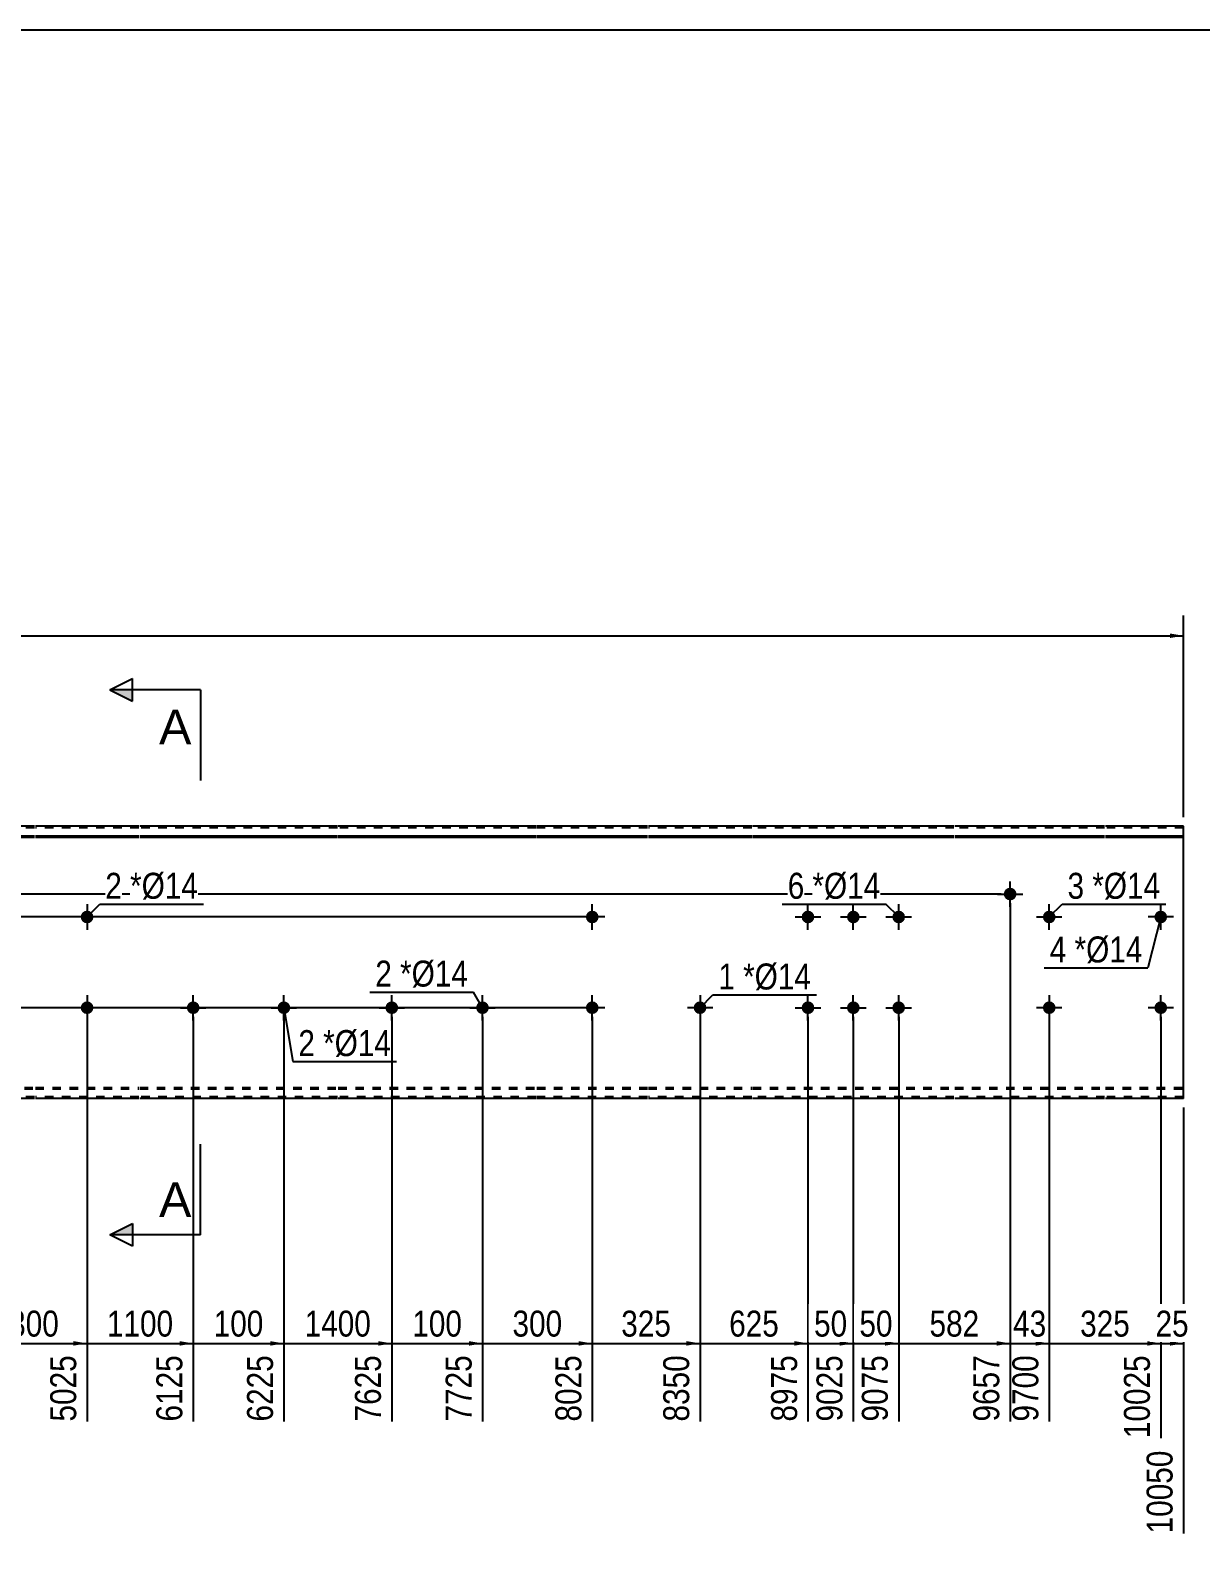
# Model space of a CAD drawing. Header units: millimetres. Extents: x -71 to 331, y -174 to 103.
# Drawn here: x 136.5 to 265.6, y -63.5 to 102.8 of the extents above; entities that cross this region are included whole.
import ezdxf

# ---------------------------------------------------------------- set-up
doc = ezdxf.new("R2010")
doc.units = ezdxf.units.MM
doc.linetypes.add('DXK_LINE_DOT1', pattern=[1.8814, 0.9407, -0.9407])
doc.styles.add('Arial', font='ARIAL.TTF', dxfattribs={"height": 0.2})
doc.styles.add('Arial Narrow', font='ARIALN.TTF', dxfattribs={"height": 0.2})

# ---------------------------------------------------------------- blocks, each defined once
blk = doc.blocks.new('Unknown-629083877-2100')
at = {"color": 5, "linetype": 'Continuous'}
blk.add_line((331.25, 102.75), (-68.75, 102.75), dxfattribs=at)
blk = doc.blocks.new('Bolt-629083877-1223 - 1203')
at = {"linetype": 'Continuous'}
blk.add_hatch(color=3, dxfattribs=at).paths.add_polyline_path([(211.08, -5, -1), (209.68, -5, -1)])
at = {"color": 3, "linetype": 'Continuous'}
for p, q in [((210.38, -3.6), (210.38, -6.4)), ((211.78, -5), (208.98, -5))]:
    blk.add_line(p, q, dxfattribs=at)
blk = doc.blocks.new('Part-629083877-1218 - 1203')
at = {"color": 2, "linetype": 'Continuous'}
for p, q in [((136.99, 15), (115.19, 15)), ((148.49, 15), (137.09, 15)), ((170.39, 15), (148.59, 15)), ((192.29, 15), (170.49, 15)), ((204.58, 15), (192.39, 15)), ((216.08, 15), (204.68, 15)), ((238.38, 15), (216.18, 15)), ((254.98, 15), (238.48, 15)), ((263.68, 15), (255.08, 15)), ((263.68, 13.94), (263.68, 15)), ((115.19, 13.94), (136.99, 13.94)), ((115.19, 13.81), (136.99, 13.81)), ((137.09, 13.94), (148.49, 13.94)), ((137.09, 13.81), (148.49, 13.81)), ((148.59, 13.94), (170.39, 13.94)), ((148.59, 13.81), (170.39, 13.81)), ((170.49, 13.94), (192.29, 13.94)), ((170.49, 13.81), (192.29, 13.81)), ((192.39, 13.94), (204.58, 13.94)), ((192.39, 13.81), (204.58, 13.81)), ((204.68, 13.94), (216.08, 13.94)), ((204.68, 13.81), (216.08, 13.81)), ((216.18, 13.94), (238.38, 13.94)), ((216.18, 13.81), (238.38, 13.81)), ((238.48, 13.94), (254.98, 13.94)), ((238.48, 13.81), (254.98, 13.81)), ((255.08, 13.94), (263.68, 13.94)), ((255.08, 13.81), (263.68, 13.81)), ((263.68, -15), (263.68, 13.94)), ((136.99, -15), (115.19, -15)), ((148.49, -15), (137.09, -15)), ((170.39, -15), (148.59, -15)), ((192.29, -15), (170.49, -15)), ((204.58, -15), (192.39, -15)), ((216.08, -15), (204.68, -15)), ((238.38, -15), (216.18, -15)), ((254.98, -15), (238.48, -15)), ((263.68, -15), (255.08, -15))]:
    blk.add_line(p, q, dxfattribs=at)
at = {"color": 7, "linetype": 'DXK_LINE_DOT1'}
for p, q in [((136.99, 14.82), (115.19, 14.82)), ((148.49, 14.82), (137.09, 14.82)), ((170.39, 14.82), (148.59, 14.82)), ((192.29, 14.82), (170.49, 14.82)), ((204.58, 14.82), (192.39, 14.82)), ((216.08, 14.82), (204.68, 14.82)), ((238.38, 14.82), (216.18, 14.82)), ((254.98, 14.82), (238.48, 14.82)), ((263.68, 14.82), (255.08, 14.82)), ((115.19, -13.81), (136.99, -13.81)), ((115.19, -13.94), (136.99, -13.94)), ((136.99, -14.82), (115.19, -14.82)), ((137.09, -13.81), (148.49, -13.81)), ((137.09, -13.94), (148.49, -13.94)), ((148.49, -14.82), (137.09, -14.82)), ((148.59, -13.81), (170.39, -13.81)), ((148.59, -13.94), (170.39, -13.94)), ((170.39, -14.82), (148.59, -14.82)), ((170.49, -13.81), (192.29, -13.81)), ((170.49, -13.94), (192.29, -13.94)), ((192.29, -14.82), (170.49, -14.82)), ((192.39, -13.81), (204.58, -13.81)), ((192.39, -13.94), (204.58, -13.94)), ((204.58, -14.82), (192.39, -14.82)), ((204.68, -13.81), (216.08, -13.81)), ((204.68, -13.94), (216.08, -13.94)), ((216.08, -14.82), (204.68, -14.82)), ((216.18, -13.81), (238.38, -13.81)), ((216.18, -13.94), (238.38, -13.94)), ((238.38, -14.82), (216.18, -14.82)), ((238.48, -13.81), (254.98, -13.81)), ((238.48, -13.94), (254.98, -13.94)), ((254.98, -14.82), (238.48, -14.82)), ((255.08, -13.81), (263.68, -13.81)), ((255.08, -13.94), (263.68, -13.94)), ((263.68, -14.82), (255.08, -14.82))]:
    blk.add_line(p, q, dxfattribs=at)
blk = doc.blocks.new('Bolt-629083877-1222 - 1203')
at = {"linetype": 'Continuous'}
blk.add_hatch(color=3, dxfattribs=at).paths.add_polyline_path([(243.87, 7.53, -1), (245.27, 7.53, -1)])
at = {"color": 3, "linetype": 'Continuous'}
for p, q in [((244.57, 6.13), (244.57, 8.93)), ((243.17, 7.53), (245.97, 7.53))]:
    blk.add_line(p, q, dxfattribs=at)
blk = doc.blocks.new('Bolt-629083877-1224 - 1203')
at = {"linetype": 'Continuous'}
for points in [[(221.58, 5, -1), (222.98, 5, -1)], [(226.58, 5, -1), (227.98, 5, -1)], [(231.58, 5, -1), (232.98, 5, -1)], [(221.58, -5, -1), (222.98, -5, -1)], [(226.58, -5, -1), (227.98, -5, -1)], [(231.58, -5, -1), (232.98, -5, -1)]]:
    blk.add_hatch(color=3, dxfattribs=at).paths.add_polyline_path(points)
at = {"color": 3, "linetype": 'Continuous'}
for p, q in [((220.88, 5), (223.68, 5)), ((222.28, 3.6), (222.28, 6.4)), ((225.88, 5), (228.68, 5)), ((227.28, 3.6), (227.28, 6.4)), ((230.88, 5), (233.68, 5)), ((232.28, 3.6), (232.28, 6.4)), ((222.28, -6.4), (222.28, -3.6)), ((227.28, -6.4), (227.28, -3.6)), ((232.28, -6.4), (232.28, -3.6)), ((220.88, -5), (223.68, -5)), ((225.88, -5), (228.68, -5)), ((230.88, -5), (233.68, -5))]:
    blk.add_line(p, q, dxfattribs=at)
blk = doc.blocks.new('Bolt-629083877-1225 - 1203')
at = {"linetype": 'Continuous'}
for points in [[(143.49, 5, -1), (142.09, 5, -1)], [(143.49, -5, -1), (142.09, -5, -1)]]:
    blk.add_hatch(color=3, dxfattribs=at).paths.add_polyline_path(points)
at = {"color": 3, "linetype": 'Continuous'}
for p, q in [((144.19, 5), (141.39, 5)), ((142.79, 6.4), (142.79, 3.6)), ((142.79, -3.6), (142.79, -6.4)), ((144.19, -5), (141.39, -5))]:
    blk.add_line(p, q, dxfattribs=at)
blk = doc.blocks.new('Bolt-629083877-1227 - 1203')
at = {"linetype": 'Continuous'}
for points in [[(176.39, -4.3, -1), (176.39, -5.7, -1)], [(186.39, -4.3, -1), (186.39, -5.7, -1)]]:
    blk.add_hatch(color=3, dxfattribs=at).paths.add_polyline_path(points)
at = {"color": 3, "linetype": 'Continuous'}
for p, q in [((176.39, -6.4), (176.39, -3.6)), ((186.39, -6.4), (186.39, -3.6)), ((174.99, -5), (177.79, -5)), ((184.99, -5), (187.79, -5))]:
    blk.add_line(p, q, dxfattribs=at)
blk = doc.blocks.new('Bolt-629083877-1228 - 1203')
at = {"linetype": 'Continuous'}
for points in [[(154.49, -4.3, -1), (154.49, -5.7, -1)], [(164.49, -4.3, -1), (164.49, -5.7, -1)]]:
    blk.add_hatch(color=3, dxfattribs=at).paths.add_polyline_path(points)
at = {"color": 3, "linetype": 'Continuous'}
for p, q in [((154.49, -6.4), (154.49, -3.6)), ((164.49, -6.4), (164.49, -3.6)), ((153.09, -5), (155.89, -5)), ((163.09, -5), (165.89, -5))]:
    blk.add_line(p, q, dxfattribs=at)
blk = doc.blocks.new('Bolt-629083877-1231 - 1203')
at = {"linetype": 'Continuous'}
blk.add_hatch(color=3, dxfattribs=at).paths.add_polyline_path([(248.18, 5, -1), (249.58, 5, -1)])
at = {"color": 3, "linetype": 'Continuous'}
for p, q in [((247.48, 5), (250.28, 5)), ((248.88, 3.6), (248.88, 6.4))]:
    blk.add_line(p, q, dxfattribs=at)
blk = doc.blocks.new('Bolt-629083877-1232 - 1203')
at = {"linetype": 'Continuous'}
blk.add_hatch(color=3, dxfattribs=at).paths.add_polyline_path([(249.58, -5, -1), (248.18, -5, -1)])
at = {"color": 3, "linetype": 'Continuous'}
for p, q in [((248.88, -3.6), (248.88, -6.4)), ((250.28, -5), (247.48, -5))]:
    blk.add_line(p, q, dxfattribs=at)
blk = doc.blocks.new('Bolt-629083877-1233 - 1203')
at = {"linetype": 'Continuous'}
for points in [[(197.79, 5, -1), (199.19, 5, -1)], [(260.48, 5, -1), (261.88, 5, -1)]]:
    blk.add_hatch(color=3, dxfattribs=at).paths.add_polyline_path(points)
at = {"color": 3, "linetype": 'Continuous'}
for p, q in [((199.89, 5), (197.09, 5)), ((198.49, 3.6), (198.49, 6.4)), ((262.58, 5), (259.78, 5)), ((261.18, 3.6), (261.18, 6.4))]:
    blk.add_line(p, q, dxfattribs=at)
blk = doc.blocks.new('Bolt-629083877-1234 - 1203')
at = {"linetype": 'Continuous'}
for points in [[(197.79, -5, -1), (199.19, -5, -1)], [(260.48, -5, -1), (261.88, -5, -1)]]:
    blk.add_hatch(color=3, dxfattribs=at).paths.add_polyline_path(points)
at = {"color": 3, "linetype": 'Continuous'}
for p, q in [((198.49, -6.4), (198.49, -3.6)), ((261.18, -6.4), (261.18, -3.6)), ((199.89, -5), (197.09, -5)), ((262.58, -5), (259.78, -5))]:
    blk.add_line(p, q, dxfattribs=at)
blk = doc.blocks.new('StraightDimension-629083877-1289 - 1203')
at = {"linetype": 'Continuous'}
blk.add_hatch(color=7, dxfattribs=at).paths.add_polyline_path([(247.38, -41.75), (248.88, -42), (247.38, -42.25)])
at = {"color": 7, "linetype": 'Continuous'}
for p, q in [((244.57, 6.53), (244.57, -50.61)), ((248.88, -6), (248.88, -50.61)), ((244.57, -42), (248.88, -42))]:
    blk.add_line(p, q, dxfattribs=at)
at = {"color": 0}
blk.add_wipeout([(249.16, -41.85), (249.16, -37.65), (244.3, -37.65), (244.3, -41.85)], dxfattribs=at)
at = {"color": 0, "linetype": 'Continuous'}
blk.add_wipeout([(248.28, -42.7), (244.08, -42.7), (244.08, -51.21), (248.28, -51.21)], dxfattribs=at)
at = {"color": 3, "style": 'Arial Narrow'}
blk.add_text('43', height=2.863, dxfattribs=at).set_placement((244.9, -41.25))
at = {"color": 3, "linetype": 'Continuous', "style": 'Arial Narrow'}
blk.add_text('9700', height=2.863, rotation=90.0002, dxfattribs=at).set_placement((247.68, -50.61))
blk = doc.blocks.new('StraightDimension-629083877-1293 - 1203')
at = {"linetype": 'Continuous'}
blk.add_hatch(color=7, dxfattribs=at).paths.add_polyline_path([(220.78, -41.75), (222.28, -42), (220.78, -42.25)])
at = {"color": 7, "linetype": 'Continuous'}
for p, q in [((210.38, -6), (210.38, -50.61)), ((222.28, -6), (222.28, -50.61)), ((210.38, -42), (222.28, -42))]:
    blk.add_line(p, q, dxfattribs=at)
at = {"color": 0}
blk.add_wipeout([(219.67, -41.85), (219.67, -37.65), (212.99, -37.65), (212.99, -41.85)], dxfattribs=at)
at = {"color": 0, "linetype": 'Continuous'}
blk.add_wipeout([(221.68, -42.7), (217.48, -42.7), (217.48, -51.21), (221.68, -51.21)], dxfattribs=at)
at = {"color": 3, "style": 'Arial Narrow'}
blk.add_text('625', height=2.863, dxfattribs=at).set_placement((213.59, -41.25))
at = {"color": 3, "linetype": 'Continuous', "style": 'Arial Narrow'}
blk.add_text('8975', height=2.863, rotation=90.0002, dxfattribs=at).set_placement((221.08, -50.61))
blk = doc.blocks.new('StraightDimension-629083877-1297 - 1203')
at = {"linetype": 'Continuous'}
blk.add_hatch(color=7, dxfattribs=at).paths.add_polyline_path([(174.89, -41.75), (176.39, -42), (174.89, -42.25)])
at = {"color": 7, "linetype": 'Continuous'}
for p, q in [((164.49, -6), (164.49, -50.61)), ((176.39, -6), (176.39, -50.61)), ((164.49, -42), (176.39, -42))]:
    blk.add_line(p, q, dxfattribs=at)
at = {"color": 0}
blk.add_wipeout([(174.7, -41.85), (174.7, -37.65), (166.18, -37.65), (166.18, -41.85)], dxfattribs=at)
at = {"color": 0, "linetype": 'Continuous'}
blk.add_wipeout([(175.79, -42.7), (171.59, -42.7), (171.59, -51.21), (175.79, -51.21)], dxfattribs=at)
at = {"color": 3, "style": 'Arial Narrow'}
blk.add_text('1400', height=2.863, dxfattribs=at).set_placement((166.78, -41.25))
at = {"color": 3, "linetype": 'Continuous', "style": 'Arial Narrow'}
blk.add_text('7625', height=2.863, rotation=90.0002, dxfattribs=at).set_placement((175.19, -50.61))
blk = doc.blocks.new('StraightDimension-629083877-1292 - 1203')
at = {"linetype": 'Continuous'}
blk.add_hatch(color=7, dxfattribs=at).paths.add_polyline_path([(225.78, -41.75), (227.28, -42), (225.78, -42.25)])
at = {"color": 7, "linetype": 'Continuous'}
for p, q in [((222.28, -6), (222.28, -50.61)), ((227.28, -6), (227.28, -50.61)), ((222.28, -42), (227.28, -42))]:
    blk.add_line(p, q, dxfattribs=at)
at = {"color": 0}
blk.add_wipeout([(227.21, -41.85), (227.21, -37.65), (222.35, -37.65), (222.35, -41.85)], dxfattribs=at)
at = {"color": 0, "linetype": 'Continuous'}
blk.add_wipeout([(226.68, -42.7), (222.48, -42.7), (222.48, -51.21), (226.68, -51.21)], dxfattribs=at)
at = {"color": 3, "style": 'Arial Narrow'}
blk.add_text('50', height=2.863, dxfattribs=at).set_placement((222.95, -41.25))
at = {"color": 3, "linetype": 'Continuous', "style": 'Arial Narrow'}
blk.add_text('9025', height=2.863, rotation=90.0002, dxfattribs=at).set_placement((226.08, -50.61))
blk = doc.blocks.new('StraightDimension-629083877-1291 - 1203')
at = {"linetype": 'Continuous'}
blk.add_hatch(color=7, dxfattribs=at).paths.add_polyline_path([(230.78, -41.75), (232.28, -42), (230.78, -42.25)])
at = {"color": 7, "linetype": 'Continuous'}
for p, q in [((227.28, -6), (227.28, -50.61)), ((232.28, -6), (232.28, -50.61)), ((227.28, -42), (232.28, -42))]:
    blk.add_line(p, q, dxfattribs=at)
at = {"color": 0}
blk.add_wipeout([(232.21, -41.85), (232.21, -37.65), (227.35, -37.65), (227.35, -41.85)], dxfattribs=at)
at = {"color": 0, "linetype": 'Continuous'}
blk.add_wipeout([(231.68, -42.7), (227.48, -42.7), (227.48, -51.21), (231.68, -51.21)], dxfattribs=at)
at = {"color": 3, "style": 'Arial Narrow'}
blk.add_text('50', height=2.863, dxfattribs=at).set_placement((227.95, -41.25))
at = {"color": 3, "linetype": 'Continuous', "style": 'Arial Narrow'}
blk.add_text('9075', height=2.863, rotation=90.0002, dxfattribs=at).set_placement((231.08, -50.61))
blk = doc.blocks.new('StraightDimension-629083877-1290 - 1203')
at = {"linetype": 'Continuous'}
blk.add_hatch(color=7, dxfattribs=at).paths.add_polyline_path([(243.07, -41.75), (244.57, -42), (243.07, -42.25)])
at = {"color": 7, "linetype": 'Continuous'}
for p, q in [((244.57, 6.53), (244.57, -50.61)), ((232.28, -6), (232.28, -50.61)), ((232.28, -42), (244.57, -42))]:
    blk.add_line(p, q, dxfattribs=at)
at = {"color": 0}
blk.add_wipeout([(241.77, -41.85), (241.77, -37.65), (235.08, -37.65), (235.08, -41.85)], dxfattribs=at)
at = {"color": 0, "linetype": 'Continuous'}
blk.add_wipeout([(243.97, -42.7), (239.77, -42.7), (239.77, -51.21), (243.97, -51.21)], dxfattribs=at)
at = {"color": 3, "style": 'Arial Narrow'}
blk.add_text('582', height=2.863, dxfattribs=at).set_placement((235.68, -41.25))
at = {"color": 3, "linetype": 'Continuous', "style": 'Arial Narrow'}
blk.add_text('9657', height=2.863, rotation=90.0002, dxfattribs=at).set_placement((243.37, -50.61))
blk = doc.blocks.new('StraightDimension-629083877-1300 - 1203')
at = {"linetype": 'Continuous'}
blk.add_hatch(color=7, dxfattribs=at).paths.add_polyline_path([(141.29, -41.75), (142.79, -42), (141.29, -42.25)])
at = {"color": 7, "linetype": 'Continuous'}
for p, q in [((131.09, -6), (131.09, -50.61)), ((142.79, -6), (142.79, -50.61)), ((131.09, -42), (142.79, -42))]:
    blk.add_line(p, q, dxfattribs=at)
at = {"color": 0}
blk.add_wipeout([(140.28, -41.85), (140.28, -37.65), (133.6, -37.65), (133.6, -41.85)], dxfattribs=at)
at = {"color": 0, "linetype": 'Continuous'}
blk.add_wipeout([(142.19, -42.7), (137.99, -42.7), (137.99, -51.21), (142.19, -51.21)], dxfattribs=at)
at = {"color": 3, "style": 'Arial Narrow'}
blk.add_text('300', height=2.863, dxfattribs=at).set_placement((134.2, -41.25))
at = {"color": 3, "linetype": 'Continuous', "style": 'Arial Narrow'}
blk.add_text('5025', height=2.863, rotation=90.0002, dxfattribs=at).set_placement((141.59, -50.61))
blk = doc.blocks.new('StraightDimension-629083877-1299 - 1203')
at = {"linetype": 'Continuous'}
blk.add_hatch(color=7, dxfattribs=at).paths.add_polyline_path([(152.99, -41.75), (154.49, -42), (152.99, -42.25)])
at = {"color": 7, "linetype": 'Continuous'}
for p, q in [((142.79, -6), (142.79, -50.61)), ((154.49, -6), (154.49, -50.61)), ((142.79, -42), (154.49, -42))]:
    blk.add_line(p, q, dxfattribs=at)
at = {"color": 0}
blk.add_wipeout([(152.9, -41.85), (152.9, -37.65), (144.38, -37.65), (144.38, -41.85)], dxfattribs=at)
at = {"color": 0, "linetype": 'Continuous'}
blk.add_wipeout([(153.89, -42.7), (149.69, -42.7), (149.69, -51.21), (153.89, -51.21)], dxfattribs=at)
at = {"color": 3, "style": 'Arial Narrow'}
blk.add_text('1100', height=2.863, dxfattribs=at).set_placement((144.98, -41.25))
at = {"color": 3, "linetype": 'Continuous', "style": 'Arial Narrow'}
blk.add_text('6125', height=2.863, rotation=90.0002, dxfattribs=at).set_placement((153.29, -50.61))
blk = doc.blocks.new('StraightDimension-629083877-1294 - 1203')
at = {"linetype": 'Continuous'}
blk.add_hatch(color=7, dxfattribs=at).paths.add_polyline_path([(208.88, -41.75), (210.38, -42), (208.88, -42.25)])
at = {"color": 7, "linetype": 'Continuous'}
for p, q in [((198.49, -6), (198.49, -50.61)), ((210.38, -6), (210.38, -50.61)), ((198.49, -42), (210.38, -42))]:
    blk.add_line(p, q, dxfattribs=at)
at = {"color": 0}
blk.add_wipeout([(207.78, -41.85), (207.78, -37.65), (201.09, -37.65), (201.09, -41.85)], dxfattribs=at)
at = {"color": 0, "linetype": 'Continuous'}
blk.add_wipeout([(209.78, -42.7), (205.58, -42.7), (205.58, -51.21), (209.78, -51.21)], dxfattribs=at)
at = {"color": 3, "style": 'Arial Narrow'}
blk.add_text('325', height=2.863, dxfattribs=at).set_placement((201.69, -41.25))
at = {"color": 3, "linetype": 'Continuous', "style": 'Arial Narrow'}
blk.add_text('8350', height=2.863, rotation=90.0002, dxfattribs=at).set_placement((209.18, -50.61))
blk = doc.blocks.new('StraightDimension-629083877-1288 - 1203')
at = {"linetype": 'Continuous'}
blk.add_hatch(color=7, dxfattribs=at).paths.add_polyline_path([(259.68, -41.75), (261.18, -42), (259.68, -42.25)])
at = {"color": 7, "linetype": 'Continuous'}
for p, q in [((248.88, -6), (248.88, -50.61)), ((261.18, -6), (261.18, -52.44)), ((248.88, -42), (261.18, -42))]:
    blk.add_line(p, q, dxfattribs=at)
at = {"color": 0}
blk.add_wipeout([(258.37, -41.85), (258.37, -37.65), (251.69, -37.65), (251.69, -41.85)], dxfattribs=at)
at = {"color": 0, "linetype": 'Continuous'}
blk.add_wipeout([(260.58, -42.7), (256.38, -42.7), (256.38, -53.04), (260.58, -53.04)], dxfattribs=at)
at = {"color": 3, "style": 'Arial Narrow'}
blk.add_text('325', height=2.863, dxfattribs=at).set_placement((252.29, -41.25))
at = {"color": 3, "linetype": 'Continuous', "style": 'Arial Narrow'}
blk.add_text('10025', height=2.863, rotation=90.0002, dxfattribs=at).set_placement((259.98, -52.44))
blk = doc.blocks.new('StraightDimension-629083877-1298 - 1203')
at = {"linetype": 'Continuous'}
blk.add_hatch(color=7, dxfattribs=at).paths.add_polyline_path([(162.99, -41.75), (164.49, -42), (162.99, -42.25)])
at = {"color": 7, "linetype": 'Continuous'}
for p, q in [((154.49, -6), (154.49, -50.61)), ((164.49, -6), (164.49, -50.61)), ((154.49, -42), (164.49, -42))]:
    blk.add_line(p, q, dxfattribs=at)
at = {"color": 0}
blk.add_wipeout([(162.83, -41.85), (162.83, -37.65), (156.15, -37.65), (156.15, -41.85)], dxfattribs=at)
at = {"color": 0, "linetype": 'Continuous'}
blk.add_wipeout([(163.89, -42.7), (159.69, -42.7), (159.69, -51.21), (163.89, -51.21)], dxfattribs=at)
at = {"color": 3, "style": 'Arial Narrow'}
blk.add_text('100', height=2.863, dxfattribs=at).set_placement((156.75, -41.25))
at = {"color": 3, "linetype": 'Continuous', "style": 'Arial Narrow'}
blk.add_text('6225', height=2.863, rotation=90.0002, dxfattribs=at).set_placement((163.29, -50.61))
blk = doc.blocks.new('StraightDimension-629083877-1295 - 1203')
at = {"linetype": 'Continuous'}
blk.add_hatch(color=7, dxfattribs=at).paths.add_polyline_path([(196.99, -41.75), (198.49, -42), (196.99, -42.25)])
at = {"color": 7, "linetype": 'Continuous'}
for p, q in [((186.39, -6), (186.39, -50.61)), ((198.49, -6), (198.49, -50.61)), ((186.39, -42), (198.49, -42))]:
    blk.add_line(p, q, dxfattribs=at)
at = {"color": 0}
blk.add_wipeout([(195.78, -41.85), (195.78, -37.65), (189.1, -37.65), (189.1, -41.85)], dxfattribs=at)
at = {"color": 0, "linetype": 'Continuous'}
blk.add_wipeout([(197.89, -42.7), (193.69, -42.7), (193.69, -51.21), (197.89, -51.21)], dxfattribs=at)
at = {"color": 3, "style": 'Arial Narrow'}
blk.add_text('300', height=2.863, dxfattribs=at).set_placement((189.7, -41.25))
at = {"color": 3, "linetype": 'Continuous', "style": 'Arial Narrow'}
blk.add_text('8025', height=2.863, rotation=90.0002, dxfattribs=at).set_placement((197.29, -50.61))
blk = doc.blocks.new('StraightDimension-629083877-1296 - 1203')
at = {"linetype": 'Continuous'}
blk.add_hatch(color=7, dxfattribs=at).paths.add_polyline_path([(184.89, -41.75), (186.39, -42), (184.89, -42.25)])
at = {"color": 7, "linetype": 'Continuous'}
for p, q in [((176.39, -6), (176.39, -50.61)), ((186.39, -6), (186.39, -50.61)), ((176.39, -42), (186.39, -42))]:
    blk.add_line(p, q, dxfattribs=at)
at = {"color": 0}
blk.add_wipeout([(184.73, -41.85), (184.73, -37.65), (178.05, -37.65), (178.05, -41.85)], dxfattribs=at)
at = {"color": 0, "linetype": 'Continuous'}
blk.add_wipeout([(185.79, -42.7), (181.59, -42.7), (181.59, -51.21), (185.79, -51.21)], dxfattribs=at)
at = {"color": 3, "style": 'Arial Narrow'}
blk.add_text('100', height=2.863, dxfattribs=at).set_placement((178.65, -41.25))
at = {"color": 3, "linetype": 'Continuous', "style": 'Arial Narrow'}
blk.add_text('7725', height=2.863, rotation=90.0002, dxfattribs=at).set_placement((185.19, -50.61))
blk = doc.blocks.new('StraightDimension-629083877-1287 - 1203')
at = {"linetype": 'Continuous'}
blk.add_hatch(color=7, dxfattribs=at).paths.add_polyline_path([(262.18, -41.75), (263.68, -42), (262.18, -42.25)])
at = {"color": 7, "linetype": 'Continuous'}
for p, q in [((261.18, -6), (261.18, -52.44)), ((263.68, -16), (263.68, -62.94)), ((261.18, -42), (263.68, -42))]:
    blk.add_line(p, q, dxfattribs=at)
at = {"color": 0}
blk.add_wipeout([(264.86, -41.85), (264.86, -37.65), (260, -37.65), (260, -41.85)], dxfattribs=at)
at = {"color": 0, "linetype": 'Continuous'}
blk.add_wipeout([(263.08, -53.2), (258.88, -53.2), (258.88, -63.54), (263.08, -63.54)], dxfattribs=at)
at = {"color": 3, "style": 'Arial Narrow'}
blk.add_text('25', height=2.863, dxfattribs=at).set_placement((260.6, -41.25))
at = {"color": 3, "linetype": 'Continuous', "style": 'Arial Narrow'}
blk.add_text('10050', height=2.863, rotation=90.0002, dxfattribs=at).set_placement((262.48, -62.94))
blk = doc.blocks.new('StraightDimension-629083877-1412 - 1203')
at = {"color": 7, "linetype": 'Continuous'}
blk.add_line((243.57, 7.53), (-14.25, 7.53), dxfattribs=at)
blk = doc.blocks.new('StraightDimension-629083877-1413 - 1203')
at = {"color": 7, "linetype": 'Continuous'}
for p, q in [((243.57, 7.53), (-14.25, 7.53)), ((197.49, 5), (-14.25, 5))]:
    blk.add_line(p, q, dxfattribs=at)
blk = doc.blocks.new('StraightDimension-629083877-1414 - 1203')
at = {"color": 7, "linetype": 'Continuous'}
for p, q in [((197.49, 5), (-14.25, 5)), ((197.49, -5), (-14.25, -5))]:
    blk.add_line(p, q, dxfattribs=at)
blk = doc.blocks.new('StraightDimension-629083877-1415 - 1203')
at = {"color": 7, "linetype": 'Continuous'}
blk.add_line((197.49, -5), (-14.25, -5), dxfattribs=at)
blk = doc.blocks.new('StraightDimension-629083877-1450 - 1203')
at = {"linetype": 'Continuous'}
blk.add_hatch(color=7, dxfattribs=at).paths.add_polyline_path([(262.18, 36.25), (263.68, 36), (262.18, 35.75)])
at = {"color": 7, "linetype": 'Continuous'}
for p, q in [((263.68, 16), (263.68, 38.25)), ((0, 36), (263.68, 36))]:
    blk.add_line(p, q, dxfattribs=at)
at = {"color": 0}
blk.add_wipeout([(137.01, 36.15), (137.01, 40.35), (126.67, 40.35), (126.67, 36.15)], dxfattribs=at)
blk = doc.blocks.new('Mark-629083877-1489 - 1203')
at = {"color": 0}
for points in [[(146.63, 7.01), (146.63, 10.01), (144.8, 10.01), (144.8, 7.01)], [(148.81, 7.01), (148.81, 10.01), (147.53, 10.01), (147.53, 7.01)]]:
    blk.add_wipeout(points, dxfattribs=at)
for points in [[(146.63, 7.01), (146.63, 10.01), (144.8, 10.01), (144.8, 7.01)], [(148.81, 7.01), (148.81, 10.01), (147.53, 10.01), (147.53, 7.01)]]:
    blk.add_wipeout(points, dxfattribs=at)
at = {"color": 7, "linetype": 'Continuous'}
blk.add_line((142.79, 5), (144.2, 6.41), dxfattribs=at)
at = {"color": 3, "style": 'Arial Narrow'}
blk.add_text('2', height=2.86, dxfattribs=at).set_placement((144.8, 7.01))
at = {"color": 0}
blk.add_wipeout([(155.02, 7.01), (155.02, 10.01), (148.81, 10.01), (148.81, 7.01)], dxfattribs=at)
blk.add_wipeout([(155.02, 7.01), (155.02, 10.01), (148.81, 10.01), (148.81, 7.01)], dxfattribs=at)
at = {"color": 7, "linetype": 'Continuous'}
blk.add_line((144.2, 6.41), (155.62, 6.41), dxfattribs=at)
at = {"color": 3, "style": 'Arial Narrow'}
for s, height, p in [('Ø14', 2.863, (148.81, 7.01)), ('*', 2.86, (147.53, 7.01))]:
    blk.add_text(s, height=height, dxfattribs=at).set_placement(p)
blk = doc.blocks.new('MarkSet-629083877-1478 - 1203')
at = {"color": 0}
for points in [[(250.77, -0.01), (250.77, 2.99), (248.94, 2.99), (248.94, -0.01)], [(252.95, -0.01), (252.95, 2.99), (251.67, 2.99), (251.67, -0.01)]]:
    blk.add_wipeout(points, dxfattribs=at)
for points in [[(250.77, -0.01), (250.77, 2.99), (248.94, 2.99), (248.94, -0.01)], [(252.95, -0.01), (252.95, 2.99), (251.67, 2.99), (251.67, -0.01)]]:
    blk.add_wipeout(points, dxfattribs=at)
at = {"color": 3, "style": 'Arial Narrow'}
blk.add_text('4', height=2.86, dxfattribs=at).set_placement((248.94, -0.01))
at = {"color": 0}
blk.add_wipeout([(259.16, -0.01), (259.16, 2.99), (252.95, 2.99), (252.95, -0.01)], dxfattribs=at)
blk.add_wipeout([(259.16, -0.01), (259.16, 2.99), (252.95, 2.99), (252.95, -0.01)], dxfattribs=at)
at = {"color": 7, "linetype": 'Continuous'}
for p in [(261.18, 5), (248.34, -0.61)]:
    blk.add_line(p, (259.76, -0.61), dxfattribs=at)
at = {"color": 3, "style": 'Arial Narrow'}
for s, height, p in [('*', 2.86, (251.67, -0.01)), ('Ø14', 2.863, (252.95, -0.01))]:
    blk.add_text(s, height=height, dxfattribs=at).set_placement(p)
blk = doc.blocks.new('MarkSet-629083877-1472 - 1203')
at = {"color": 0}
for points in [[(252.73, 7.01), (252.73, 10.01), (250.9, 10.01), (250.9, 7.01)], [(254.9, 7.01), (254.9, 10.01), (253.63, 10.01), (253.63, 7.01)]]:
    blk.add_wipeout(points, dxfattribs=at)
for points in [[(252.73, 7.01), (252.73, 10.01), (250.9, 10.01), (250.9, 7.01)], [(254.9, 7.01), (254.9, 10.01), (253.63, 10.01), (253.63, 7.01)]]:
    blk.add_wipeout(points, dxfattribs=at)
at = {"color": 7, "linetype": 'Continuous'}
blk.add_line((248.88, 5), (250.3, 6.41), dxfattribs=at)
at = {"color": 3, "style": 'Arial Narrow'}
blk.add_text('3', height=2.86, dxfattribs=at).set_placement((250.9, 7.01))
at = {"color": 0}
blk.add_wipeout([(261.12, 7.01), (261.12, 10.01), (254.9, 10.01), (254.9, 7.01)], dxfattribs=at)
blk.add_wipeout([(261.12, 7.01), (261.12, 10.01), (254.9, 10.01), (254.9, 7.01)], dxfattribs=at)
at = {"color": 7, "linetype": 'Continuous'}
blk.add_line((250.3, 6.41), (261.72, 6.41), dxfattribs=at)
at = {"color": 3, "style": 'Arial Narrow'}
for s, height, p in [('Ø14', 2.863, (254.9, 7.01)), ('*', 2.86, (253.63, 7.01))]:
    blk.add_text(s, height=height, dxfattribs=at).set_placement(p)
blk = doc.blocks.new('Mark-629083877-1491 - 1203')
at = {"color": 0}
for points in [[(167.92, -10.33), (167.92, -7.33), (166.09, -7.33), (166.09, -10.33)], [(170.09, -10.33), (170.09, -7.33), (168.82, -7.33), (168.82, -10.33)]]:
    blk.add_wipeout(points, dxfattribs=at)
for points in [[(167.92, -10.33), (167.92, -7.33), (166.09, -7.33), (166.09, -10.33)], [(170.09, -10.33), (170.09, -7.33), (168.82, -7.33), (168.82, -10.33)]]:
    blk.add_wipeout(points, dxfattribs=at)
at = {"color": 7, "linetype": 'Continuous'}
blk.add_line((164.49, -5), (165.49, -10.93), dxfattribs=at)
at = {"color": 3, "style": 'Arial Narrow'}
blk.add_text('2', height=2.86, dxfattribs=at).set_placement((166.09, -10.33))
at = {"color": 0}
blk.add_wipeout([(176.31, -10.33), (176.31, -7.33), (170.09, -7.33), (170.09, -10.33)], dxfattribs=at)
blk.add_wipeout([(176.31, -10.33), (176.31, -7.33), (170.09, -7.33), (170.09, -10.33)], dxfattribs=at)
at = {"color": 7, "linetype": 'Continuous'}
blk.add_line((165.49, -10.93), (176.91, -10.93), dxfattribs=at)
at = {"color": 3, "style": 'Arial Narrow'}
for s, height, p in [('*', 2.86, (168.82, -10.33)), ('Ø14', 2.863, (170.09, -10.33))]:
    blk.add_text(s, height=height, dxfattribs=at).set_placement(p)
blk = doc.blocks.new('Mark-629083877-1490 - 1203')
at = {"color": 0}
for points in [[(176.4, -2.67), (176.4, 0.33), (174.57, 0.33), (174.57, -2.67)], [(178.58, -2.67), (178.58, 0.33), (177.3, 0.33), (177.3, -2.67)]]:
    blk.add_wipeout(points, dxfattribs=at)
for points in [[(176.4, -2.67), (176.4, 0.33), (174.57, 0.33), (174.57, -2.67)], [(178.58, -2.67), (178.58, 0.33), (177.3, 0.33), (177.3, -2.67)]]:
    blk.add_wipeout(points, dxfattribs=at)
at = {"color": 3, "style": 'Arial Narrow'}
blk.add_text('2', height=2.86, dxfattribs=at).set_placement((174.57, -2.67))
at = {"color": 0}
blk.add_wipeout([(184.79, -2.67), (184.79, 0.33), (178.58, 0.33), (178.58, -2.67)], dxfattribs=at)
blk.add_wipeout([(184.79, -2.67), (184.79, 0.33), (178.58, 0.33), (178.58, -2.67)], dxfattribs=at)
at = {"color": 7, "linetype": 'Continuous'}
for p in [(173.97, -3.27), (186.39, -5)]:
    blk.add_line(p, (185.39, -3.27), dxfattribs=at)
at = {"color": 3, "style": 'Arial Narrow'}
for s, height, p in [('*', 2.86, (177.3, -2.67)), ('Ø14', 2.863, (178.58, -2.67))]:
    blk.add_text(s, height=height, dxfattribs=at).set_placement(p)
blk = doc.blocks.new('SectionMark-629083877-1285 - 1203')
at = {"linetype": 'Continuous'}
for points in [[(147.79, 30.05), (147.79, 28.8), (145.29, 30.05)], [(147.79, -28.8), (147.79, -30.05), (145.29, -30.05)]]:
    blk.add_hatch(color=30, dxfattribs=at).paths.add_polyline_path(points)
at = {"color": 30, "linetype": 'Continuous'}
for p, q in [((145.29, 30.05), (147.79, 31.3)), ((155.29, 30.05), (145.29, 30.05)), ((145.29, 30.05), (147.79, 28.8)), ((147.79, 28.8), (147.79, 31.3)), ((155.29, 30.05), (155.29, 20.05)), ((155.29, -30.05), (155.29, -20.05)), ((145.29, -30.05), (147.79, -28.8)), ((147.79, -28.8), (147.79, -31.3)), ((155.29, -30.05), (145.29, -30.05)), ((147.79, -31.3), (145.29, -30.05))]:
    blk.add_line(p, q, dxfattribs=at)
at = {"color": 0, "linetype": 'Continuous'}
for points in [[(154.29, 24.05), (154.29, 28.05), (150.73, 28.05), (150.73, 24.05)], [(154.29, -28.05), (154.29, -24.05), (150.73, -24.05), (150.73, -28.05)]]:
    blk.add_wipeout(points, dxfattribs=at)
at = {"color": 96, "linetype": 'Continuous', "style": 'Arial'}
for p in [(150.73, 24.05), (150.73, -28.05)]:
    blk.add_text('A', height=3.82, dxfattribs=at).set_placement(p)
blk = doc.blocks.new('Mark-629083877-1487 - 1203')
at = {"color": 0}
for points in [[(214.23, -2.99), (214.23, 0.01), (212.4, 0.01), (212.4, -2.99)], [(216.4, -2.99), (216.4, 0.01), (215.13, 0.01), (215.13, -2.99)]]:
    blk.add_wipeout(points, dxfattribs=at)
for points in [[(214.23, -2.99), (214.23, 0.01), (212.4, 0.01), (212.4, -2.99)], [(216.4, -2.99), (216.4, 0.01), (215.13, 0.01), (215.13, -2.99)]]:
    blk.add_wipeout(points, dxfattribs=at)
at = {"color": 7, "linetype": 'Continuous'}
blk.add_line((210.38, -5), (211.8, -3.59), dxfattribs=at)
at = {"color": 3, "style": 'Arial Narrow'}
blk.add_text('1', height=2.86, dxfattribs=at).set_placement((212.4, -2.99))
at = {"color": 0}
blk.add_wipeout([(222.62, -2.99), (222.62, 0.01), (216.4, 0.01), (216.4, -2.99)], dxfattribs=at)
blk.add_wipeout([(222.62, -2.99), (222.62, 0.01), (216.4, 0.01), (216.4, -2.99)], dxfattribs=at)
at = {"color": 7, "linetype": 'Continuous'}
blk.add_line((211.8, -3.59), (223.22, -3.59), dxfattribs=at)
at = {"color": 3, "style": 'Arial Narrow'}
for s, height, p in [('*', 2.86, (215.13, -2.99)), ('Ø14', 2.863, (216.4, -2.99))]:
    blk.add_text(s, height=height, dxfattribs=at).set_placement(p)
blk = doc.blocks.new('Mark-629083877-1488 - 1203')
at = {"color": 0}
for points in [[(221.87, 7.01), (221.87, 10.01), (220.05, 10.01), (220.05, 7.01)], [(224.05, 7.01), (224.05, 10.01), (222.77, 10.01), (222.77, 7.01)]]:
    blk.add_wipeout(points, dxfattribs=at)
for points in [[(221.87, 7.01), (221.87, 10.01), (220.05, 10.01), (220.05, 7.01)], [(224.05, 7.01), (224.05, 10.01), (222.77, 10.01), (222.77, 7.01)]]:
    blk.add_wipeout(points, dxfattribs=at)
at = {"color": 3, "style": 'Arial Narrow'}
blk.add_text('6', height=2.86, dxfattribs=at).set_placement((220.05, 7.01))
at = {"color": 0}
blk.add_wipeout([(230.27, 7.01), (230.27, 10.01), (224.05, 10.01), (224.05, 7.01)], dxfattribs=at)
blk.add_wipeout([(230.27, 7.01), (230.27, 10.01), (224.05, 10.01), (224.05, 7.01)], dxfattribs=at)
at = {"color": 7, "linetype": 'Continuous'}
for p in [(219.45, 6.41), (232.28, 5)]:
    blk.add_line(p, (230.87, 6.41), dxfattribs=at)
at = {"color": 3, "style": 'Arial Narrow'}
for s, height, p in [('Ø14', 2.863, (224.05, 7.01)), ('*', 2.86, (222.77, 7.01))]:
    blk.add_text(s, height=height, dxfattribs=at).set_placement(p)

msp = doc.modelspace()

# ---------------------------------------------------------------- block references
for name in ['Unknown-629083877-2100', 'Part-629083877-1218 - 1203', 'Bolt-629083877-1222 - 1203', 'Bolt-629083877-1225 - 1203', 'Bolt-629083877-1233 - 1203', 'Bolt-629083877-1224 - 1203', 'Bolt-629083877-1231 - 1203', 'Bolt-629083877-1228 - 1203', 'Bolt-629083877-1227 - 1203', 'Bolt-629083877-1234 - 1203', 'Bolt-629083877-1223 - 1203', 'Bolt-629083877-1232 - 1203']:
    msp.add_blockref(name, (0, 0))

# ---------------------------------------------------------------- next in the draw order: block references
for name in ['StraightDimension-629083877-1450 - 1203', 'StraightDimension-629083877-1412 - 1203', 'StraightDimension-629083877-1289 - 1203', 'Mark-629083877-1487 - 1203', 'StraightDimension-629083877-1300 - 1203', 'StraightDimension-629083877-1297 - 1203', 'StraightDimension-629083877-1293 - 1203']:
    msp.add_blockref(name, (0, 0))

# ---------------------------------------------------------------- next in the draw order: block references
for name in ['MarkSet-629083877-1478 - 1203', 'StraightDimension-629083877-1299 - 1203', 'StraightDimension-629083877-1294 - 1203', 'StraightDimension-629083877-1292 - 1203', 'StraightDimension-629083877-1288 - 1203']:
    msp.add_blockref(name, (0, 0))

# ---------------------------------------------------------------- next in the draw order: block references
for name in ['MarkSet-629083877-1472 - 1203', 'StraightDimension-629083877-1298 - 1203', 'StraightDimension-629083877-1295 - 1203', 'StraightDimension-629083877-1291 - 1203', 'StraightDimension-629083877-1287 - 1203']:
    msp.add_blockref(name, (0, 0))

# ---------------------------------------------------------------- next in the draw order: block references
for name in ['StraightDimension-629083877-1290 - 1203', 'StraightDimension-629083877-1296 - 1203']:
    msp.add_blockref(name, (0, 0))

# ---------------------------------------------------------------- next in the draw order: block references
msp.add_blockref('StraightDimension-629083877-1413 - 1203', (0, 0))

# ---------------------------------------------------------------- next in the draw order: block references
for name in ['Mark-629083877-1488 - 1203', 'StraightDimension-629083877-1414 - 1203']:
    msp.add_blockref(name, (0, 0))

# ---------------------------------------------------------------- next in the draw order: block references
for name in ['Mark-629083877-1489 - 1203', 'StraightDimension-629083877-1415 - 1203']:
    msp.add_blockref(name, (0, 0))

# ---------------------------------------------------------------- next in the draw order: block references
for name in ['SectionMark-629083877-1285 - 1203', 'Mark-629083877-1491 - 1203']:
    msp.add_blockref(name, (0, 0))

# ---------------------------------------------------------------- next in the draw order: block references
msp.add_blockref('Mark-629083877-1490 - 1203', (0, 0))

doc.saveas('drawing.dxf')
